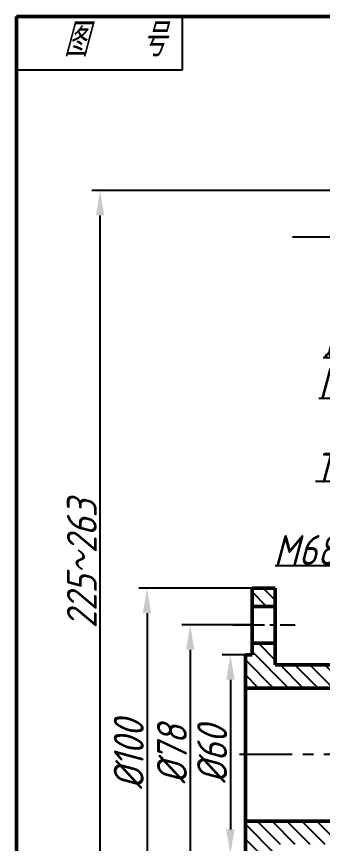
# Model space of a CAD drawing. Header units: millimetres. Extents: x 89 to 1326, y 3361 to 3817.
# Drawn here: x 89.3 to 181.5, y 3512.1 to 3760.7 of the extents above; entities that cross this region are included whole.
import ezdxf

# ---------------------------------------------------------------- set-up
doc = ezdxf.new("R2010")
doc.units = ezdxf.units.MM
doc.header["$LTSCALE"] = 0.5
for name, pattern in [('CENTER', [50.800000000000004, 31.75, -6.35, 6.35, -6.35]), ('CENTER2', [28.575000000000003, 19.05, -3.175, 3.175, -3.175]), ('CENTERX2', [101.60000000000001, 63.5, -12.7, 12.7, -12.7]), ('DASHDOT', [25.4, 12.7, -6.35, 0, -6.35])]:
    doc.linetypes.add(name, pattern=pattern)
doc.layers.get('Defpoints').update_dxf_attribs({"linetype": 'DASHDOT'})
doc.layers.add('图层1', color=7, linetype='Continuous', lineweight=50)
for name, color, linetype in [('图层2', 7, 'CENTER2'), ('图层3', 7, 'CENTER'), ('图层4', 7, 'CENTERX2')]:
    doc.layers.add(name, color=color, linetype=linetype)
doc.styles.get("Standard").update_dxf_attribs({"font": 'gbeitc.shx', "height": 9, "bigfont": 'gbcbig.shx'})
doc.dimstyles.new('ISO-25', dxfattribs={"dimtxt": 9, "dimasz": 7.5, "dimexe": 2.5, "dimexo": 0, "dimgap": 1, "dimtad": 1, "dimtoh": 1, "dimdec": 0, "dimdsep": 46, "dimtxsty": 'Standard', "dimcen": 0, "dimclrd": 256, "dimclre": 256, "dimclrt": 256, "dimadec": 0, "dimazin": 0, "dimtfac": 1, "dimtdec": 0, "dimtmove": 0, "dimatfit": 3, "dimfxl": 0, "dimlwd": -1, "dimlwe": -1, "dimarcsym": 0})
pattern_1 = [(135, (20.51225881429059, 76.9887249792464), (-2.245064030267288, -2.245064030267288), [])]

# ---------------------------------------------------------------- blocks, each defined once
blk = doc.blocks.new('*D1')
at = {"transparency": 16777216}
for p, q in [((158.2362670146012, 3568.846022605222), (151.226831756014, 3568.846022605222)), ((153.726831756014, 3561.346022605222), (153.726831756014, 3516.346022605222)), ((158.2362670146012, 3508.846022605222), (151.226831756014, 3508.846022605222))]:
    blk.add_line(p, q, dxfattribs=at)
for points in [[(152.476831756014, 3561.346022605222), (154.976831756014, 3561.346022605222), (153.726831756014, 3568.846022605222)], [(152.476831756014, 3516.346022605222), (154.976831756014, 3516.346022605222), (153.726831756014, 3508.846022605222)]]:
    blk.add_solid(points, dxfattribs=at)
at = {"layer": 'Defpoints', "color": 0, "transparency": 16777216}
for p in [(158.2362670146012, 3568.846022605222), (153.726831756014, 3508.846022605222), (158.2362670146012, 3508.846022605222)]:
    blk.add_point(p, dxfattribs=at)
at = {"transparency": 16777216, "insert": (148.2268317560134, 3538.846022605222), "char_height": 9, "attachment_point": 5, "rotation": 90}
blk.add_mtext('%%C60', dxfattribs=at)
blk = doc.blocks.new('*D2')
at = {"transparency": 16777216}
for p, q in [((160.2362670146012, 3577.846022605222), (139.1245611994032, 3577.846022605222)), ((141.6245611994032, 3570.346022605222), (141.6245611994032, 3507.346022605222)), ((160.2362670146011, 3499.846022605222), (139.1245611994032, 3499.846022605222))]:
    blk.add_line(p, q, dxfattribs=at)
for points in [[(140.3745611994032, 3570.346022605222), (142.8745611994032, 3570.346022605222), (141.6245611994032, 3577.846022605222)], [(140.3745611994032, 3507.346022605222), (142.8745611994032, 3507.346022605222), (141.6245611994032, 3499.846022605222)]]:
    blk.add_solid(points, dxfattribs=at)
at = {"layer": 'Defpoints', "color": 0, "transparency": 16777216}
for p in [(160.2362670146012, 3577.846022605222), (141.6245611994032, 3499.846022605222), (160.2362670146011, 3499.846022605222)]:
    blk.add_point(p, dxfattribs=at)
at = {"transparency": 16777216, "insert": (136.1245611994026, 3538.846022605222), "char_height": 9, "attachment_point": 5, "rotation": 90}
blk.add_mtext('%%C78', dxfattribs=at)
blk = doc.blocks.new('*D3')
at = {"transparency": 16777216}
for p, q in [((160.2362670146012, 3588.846022605222), (126.1109214049925, 3588.846022605222)), ((128.6109214049925, 3581.346022605222), (128.6109214049925, 3496.346022605222)), ((160.2362670146011, 3488.846022605222), (126.1109214049925, 3488.846022605222))]:
    blk.add_line(p, q, dxfattribs=at)
for points in [[(127.3609214049925, 3581.346022605222), (129.8609214049925, 3581.346022605222), (128.6109214049925, 3588.846022605222)], [(127.3609214049925, 3496.346022605222), (129.8609214049925, 3496.346022605222), (128.6109214049925, 3488.846022605222)]]:
    blk.add_solid(points, dxfattribs=at)
at = {"layer": 'Defpoints', "color": 0, "transparency": 16777216}
for p in [(160.2362670146012, 3588.846022605222), (128.6109214049925, 3488.846022605222), (160.2362670146011, 3488.846022605222)]:
    blk.add_point(p, dxfattribs=at)
at = {"transparency": 16777216, "insert": (123.1109214049919, 3538.846022605222), "char_height": 9, "attachment_point": 5, "rotation": 90}
blk.add_mtext('%%C100', dxfattribs=at)
blk = doc.blocks.new('*D4')
at = {"transparency": 16777216}
for p, q in [((240.7362670145996, 3708.446022605222), (111.9818235636624, 3708.446022605222)), ((114.4818235636623, 3491.346022605222), (114.4818235636624, 3700.946022605222)), ((240.7362670146011, 3483.846022605222), (111.9818235636623, 3483.846022605222))]:
    blk.add_line(p, q, dxfattribs=at)
for points in [[(113.2318235636624, 3700.946022605222), (115.7318235636624, 3700.946022605222), (114.4818235636624, 3708.446022605222)], [(113.2318235636623, 3491.346022605222), (115.7318235636623, 3491.346022605222), (114.4818235636623, 3483.846022605222)]]:
    blk.add_solid(points, dxfattribs=at)
at = {"layer": 'Defpoints', "color": 0, "transparency": 16777216}
for p in [(114.4818235636624, 3708.446022605222), (240.7362670145996, 3708.446022605222), (240.7362670146011, 3483.846022605222)]:
    blk.add_point(p, dxfattribs=at)
at = {"transparency": 16777216, "insert": (108.9818235636618, 3596.146022605222), "char_height": 9, "attachment_point": 5, "rotation": 90}
blk.add_mtext('225～263', dxfattribs=at)
blk = doc.blocks.new('*D8')
at = {"transparency": 16777216}
for p, q in [((229.2362670146011, 3661.14508821072), (229.2362670146011, 3655.657503032632)), ((252.2515529135518, 3661.14508821072), (252.2515529135518, 3655.657503032632)), ((229.2362670146011, 3658.157503032632), (181.6560596991599, 3658.157503032632)), ((244.7515529135518, 3658.157503032632), (236.7362670146011, 3658.157503032632))]:
    blk.add_line(p, q, dxfattribs=at)
for points in [[(236.7362670146011, 3659.407503032632), (236.7362670146011, 3656.907503032632), (229.2362670146011, 3658.157503032632)], [(244.7515529135518, 3659.407503032632), (244.7515529135518, 3656.907503032632), (252.2515529135518, 3658.157503032632)]]:
    blk.add_solid(points, dxfattribs=at)
at = {"layer": 'Defpoints', "color": 0, "transparency": 16777216}
for p in [(229.2362670146011, 3661.14508821072), (252.2515529135518, 3661.14508821072), (229.2362670146011, 3658.157503032632)]:
    blk.add_point(p, dxfattribs=at)
at = {"transparency": 16777216, "insert": (194.2914471991598, 3663.657503032632), "char_height": 9, "attachment_point": 5}
blk.add_mtext('%%C23{\\H0.54444x;\\SH11/h11;}', dxfattribs=at)
blk = doc.blocks.new('*D9')
at = {"transparency": 16777216}
for p, q in [((224.2362670146003, 3644.227643822207), (224.2362670146003, 3648.378290061285)), ((257.236267014602, 3644.227643822207), (257.236267014602, 3648.378290061285)), ((224.2362670146003, 3645.878290061285), (180.3837439208622, 3645.878290061285)), ((249.736267014602, 3645.878290061285), (231.7362670146003, 3645.878290061285))]:
    blk.add_line(p, q, dxfattribs=at)
for points in [[(231.7362670146003, 3647.128290061285), (231.7362670146003, 3644.628290061285), (224.2362670146003, 3645.878290061285)], [(249.736267014602, 3647.128290061285), (249.736267014602, 3644.628290061285), (257.236267014602, 3645.878290061285)]]:
    blk.add_solid(points, dxfattribs=at)
at = {"layer": 'Defpoints', "color": 0, "transparency": 16777216}
for p in [(257.236267014602, 3645.878290061285), (224.2362670146003, 3644.227643822207), (257.236267014602, 3644.227643822207)]:
    blk.add_point(p, dxfattribs=at)
at = {"transparency": 16777216, "insert": (192.7305951708622, 3651.982415061285), "char_height": 9, "attachment_point": 5}
blk.add_mtext('M33{\\H0.54444x;\\S6H/6g;}', dxfattribs=at)
blk = doc.blocks.new('*D10')
at = {"transparency": 16777216}
for p, q in [((229.7362670146005, 3606.446022605222), (229.7362670146005, 3623.416340175332)), ((251.7362670145996, 3606.446022605222), (251.7362670145996, 3623.416340175332)), ((229.7362670146005, 3620.916340175332), (179.3891992579791, 3620.916340175332)), ((244.2362670145996, 3620.916340175332), (237.2362670146005, 3620.916340175332))]:
    blk.add_line(p, q, dxfattribs=at)
for points in [[(237.2362670146005, 3622.166340175332), (237.2362670146005, 3619.666340175332), (229.7362670146005, 3620.916340175332)], [(244.2362670145996, 3622.166340175332), (244.2362670145996, 3619.666340175332), (251.7362670145996, 3620.916340175332)]]:
    blk.add_solid(points, dxfattribs=at)
at = {"layer": 'Defpoints', "color": 0, "transparency": 16777216}
for p in [(251.7362670145996, 3620.916340175332), (229.7362670146005, 3606.446022605222), (251.7362670145996, 3606.446022605222)]:
    blk.add_point(p, dxfattribs=at)
at = {"transparency": 16777216, "insert": (192.6735505079791, 3626.416340175332), "char_height": 9, "attachment_point": 5}
blk.add_mtext('Tr22{\\H0.54444x;\\S8H/8e;}', dxfattribs=at)
blk = doc.blocks.new('*D11')
at = {"transparency": 16777216}
for p, q in [((206.7362670146011, 3593.14508821072), (206.7362670146011, 3598.110869969464)), ((274.7362670146011, 3593.14508821072), (274.7362670146011, 3598.110869969464)), ((206.7362670146011, 3595.610869969464), (167.1753253619218, 3595.610869969464)), ((267.2362670146011, 3595.610869969464), (214.2362670146011, 3595.610869969464))]:
    blk.add_line(p, q, dxfattribs=at)
for points in [[(214.2362670146011, 3596.860869969464), (214.2362670146011, 3594.360869969464), (206.7362670146011, 3595.610869969464)], [(267.2362670146011, 3596.860869969464), (267.2362670146011, 3594.360869969464), (274.7362670146011, 3595.610869969464)]]:
    blk.add_solid(points, dxfattribs=at)
at = {"layer": 'Defpoints', "color": 0, "transparency": 16777216}
for p in [(274.7362670146011, 3595.610869969464), (206.7362670146011, 3593.14508821072), (274.7362670146011, 3593.14508821072)]:
    blk.add_point(p, dxfattribs=at)
at = {"transparency": 16777216, "insert": (179.5221766119219, 3601.714994969464), "char_height": 9, "attachment_point": 5}
blk.add_mtext('M68{\\H0.54444x;\\S6H/6g;}', dxfattribs=at)

msp = doc.modelspace()

# ---------------------------------------------------------------- hatches: boundary and pattern name
h = msp.add_hatch()
h.set_pattern_fill('ANSI31', color=256, angle=90, style=0)
h.set_pattern_definition(pattern_1)
h.paths.add_polyline_path([(167.2362670146012, 3583.346022605222), (167.2362670146012, 3588.846022605222), (160.2362670146012, 3588.846022605222), (160.2362670146012, 3583.346022605222)], flags=17)
h.paths.add_polyline_path([(206.7362670146011, 3605.846022605222), (204.2362670146011, 3605.846022605222, -1), (202.2362670146011, 3605.846022605222), (200.2362670146003, 3605.846022605222, -0.4283092006417443), (199.188400727202, 3604.847168852898), (199.1594634529642, 3599.846022605222), (200.7362670146011, 3599.846022605222), (200.7362670146011, 3576.595194781576, 0.05325823835882126), (193.665091116015, 3567.294298467291, -0.2625904575406013), (191.0975724306375, 3565.846022605222), (167.2362670146011, 3565.846022605223), (167.2362670146011, 3572.346022605222), (160.2362670146012, 3572.346022605222), (160.2362670146012, 3568.846022605222), (158.2362670146012, 3568.846022605222), (158.2362670146012, 3558.846022605222), (197.1014185560585, 3558.846022605223, -0.08870320880867659), (206.7362670146012, 3572.728171297417)])
h.paths.add_polyline_path([(206.7362670146012, 3572.728171297417, -0.01027747258586106), (208.1574414551435, 3574.096839973993), (208.1574414551435, 3591.723913770178), (206.7362670146011, 3593.14508821072)])
h.paths.add_polyline_path([(199.188400727202, 3604.847168852898, -0.4002570305515055), (198.2362670146003, 3605.846022605222), (195.7362670146012, 3605.846022605223), (195.7362670146012, 3599.846022605222), (199.1594634529642, 3599.846022605222)], flags=17)
h = msp.add_hatch()
h.set_pattern_fill('ANSI31', color=256, angle=90, style=0)
h.set_pattern_definition(pattern_1)
h.paths.add_polyline_path([(323.2362670146011, 3518.846022605221), (302.5852030221654, 3518.846022605222), (291.7147651095573, 3511.846022605222), (314.2362670146011, 3511.846022605223), (314.2362670146011, 3505.346022605222), (321.2362670146011, 3505.346022605223), (321.236267014601, 3508.846022605222), (323.2362670146011, 3508.846022605222)])
h.paths.add_polyline_path([(321.2362670146011, 3494.346022605222), (314.2362670146011, 3494.346022605222), (314.2362670146011, 3488.846022605222), (321.2362670146011, 3488.846022605222)])
h.paths.add_polyline_path([(302.5852030221662, 3518.846022605223), (284.3711154731441, 3518.846022605223, -0.2932527545971457), (240.7362670146011, 3490.846022605222), (240.7362670146011, 3483.846022605222, 0.2707554821143817), (288.652861217445, 3511.846022605222), (291.7147651095571, 3511.846022605223)])
h.paths.add_polyline_path([(240.7362670146011, 3490.846022605222, -0.2477740005834958), (201.1002824501478, 3511.772258042338), (212.1125255549891, 3530.846022605223), (220.7362670146012, 3530.846022605223), (220.7362670146011, 3537.846022605223), (219.6536545176031, 3538.928635102221), (208.6961202872315, 3538.928635102221), (197.101418556059, 3518.846022605223), (158.2362670146012, 3518.846022605222), (158.2362670146012, 3508.846022605222), (160.2362670146011, 3508.846022605222), (160.2362670146011, 3505.346022605223), (167.2362670146011, 3505.346022605223), (167.2362670146011, 3511.846022605222), (192.8196728117574, 3511.846022605222, 0.270755482114381), (240.7362670146011, 3483.846022605222)])
h.paths.add_polyline_path([(217.736267014602, 3540.846022605221), (209.8031244782309, 3540.846022605223), (208.6961202872319, 3538.928635102221), (219.6536545176033, 3538.928635102221)])
h.paths.add_polyline_path([(167.2362670146011, 3494.346022605223), (160.2362670146011, 3494.346022605223), (160.2362670146011, 3488.846022605222), (167.2362670146011, 3488.846022605221)], flags=17)

# ---------------------------------------------------------------- linework, layer by layer
at = {"color": 0}
msp.add_line((139.308996310052, 3744.711683766621), (139.308996310052, 3760.711683766622), dxfattribs=at)
msp.add_line((89.30899631005184, 3744.711683766621), (139.308996310052, 3744.711683766621))
at = {"layer": '图层1'}
for p, q in [((89.30899631005194, 3760.711683766621), (89.30899631005195, 3360.711683766622)), ((651.308996310052, 3760.711683766622), (89.30899631005195, 3760.711683766622)), ((160.2362670146012, 3588.846022605222), (160.2362670146012, 3568.846022605222)), ((160.2362670146012, 3588.846022605222), (167.2362670146012, 3588.846022605222)), ((167.2362670146012, 3588.846022605222), (167.2362670146011, 3565.846022605223)), ((160.2362670146012, 3583.346022605222), (167.2362670146012, 3583.346022605222)), ((160.2362670146012, 3572.346022605222), (167.2362670146012, 3572.346022605222)), ((158.2362670146012, 3568.846022605222), (158.2362670146012, 3508.846022605221)), ((158.2362670146012, 3568.846022605222), (160.2362670146012, 3568.846022605222)), ((167.2362670146011, 3565.846022605223), (191.0975724306375, 3565.846022605222)), ((158.2362670146012, 3558.846022605222), (197.1014185560584, 3558.846022605223)), ((158.2362670146012, 3518.846022605222), (197.1014185560581, 3518.846022605223))]:
    msp.add_line(p, q, dxfattribs=at)
at = {"layer": '图层2'}
msp.add_line((154.4480944216392, 3577.846022605222), (173.2319311566152, 3577.846022605222), dxfattribs=at)
at = {"layer": '图层3'}
msp.add_line((156.4972945675229, 3538.928635102221), (296.2251700657566, 3538.928635102221), dxfattribs=at)
at = {"layer": '图层4', "ltscale": 0.5}
msp.add_line((172.4677169464306, 3694.446022605219), (298.8512784844668, 3694.446022605219), dxfattribs=at)

# ---------------------------------------------------------------- texts
msp.add_text('图   号', height=10).set_placement((103.4913258444462, 3748.712095785877))

# ---------------------------------------------------------------- dimensions: what is measured, and where the dimension line sits
for base, p1, p2, text, picture, middle in [((114.4818235636624, 3708.446022605222), (240.7362670146011, 3483.846022605222), (240.7362670145996, 3708.446022605222), '<>～263', '*D4', (108.9818235636618, 3596.146022605222)), ((128.6109214049925, 3488.846022605222), (160.2362670146012, 3588.846022605222), (160.2362670146011, 3488.846022605222), '%%C<>', '*D3', (123.1109214049919, 3538.846022605222)), ((141.6245611994032, 3499.846022605222), (160.2362670146012, 3577.846022605222), (160.2362670146011, 3499.846022605222), '%%C<>', '*D2', (136.1245611994026, 3538.846022605222)), ((153.726831756014, 3508.846022605222), (158.2362670146012, 3568.846022605222), (158.2362670146012, 3508.846022605222), '%%C<>', '*D1', (148.2268317560134, 3538.846022605222))]:
    dim = msp.add_linear_dim(base=base, p1=p1, p2=p2, angle=90, text=text, dimstyle='ISO-25')
    dim.commit()
    dim.dimension.update_dxf_attribs({"geometry": picture, "text_midpoint": middle})
at = {"color": 0}
for base, p1, p2, text, picture, middle in [((229.2362670146011, 3658.157503032632), (252.2515529135518, 3661.14508821072), (229.2362670146011, 3661.14508821072), '%%C<>{\\H0.54444x;\\SH11/h11;}', '*D8', (194.2914471991598, 3658.157503032632)), ((257.236267014602, 3645.878290061285), (224.2362670146003, 3644.227643822207), (257.236267014602, 3644.227643822207), 'M<>{\\H0.54444x;\\S6H/6g;}', '*D9', (192.7305951708622, 3645.878290061285)), ((251.7362670145996, 3620.916340175332), (229.7362670146005, 3606.446022605222), (251.7362670145996, 3606.446022605222), 'Tr<>{\\H0.54444x;\\S8H/8e;}', '*D10', (192.6735505079791, 3620.916340175332)), ((274.7362670146011, 3595.610869969464), (206.7362670146011, 3593.14508821072), (274.7362670146011, 3593.14508821072), 'M<>{\\H0.54444x;\\S6H/6g;}', '*D11', (179.5221766119219, 3595.610869969464))]:
    dim = msp.add_linear_dim(base=base, p1=p1, p2=p2, text=text, dimstyle='ISO-25', dxfattribs=at)
    dim.commit()
    dim.dimension.update_dxf_attribs({"geometry": picture, "text_midpoint": middle, "dimtype": 160})

doc.saveas('drawing.dxf')
